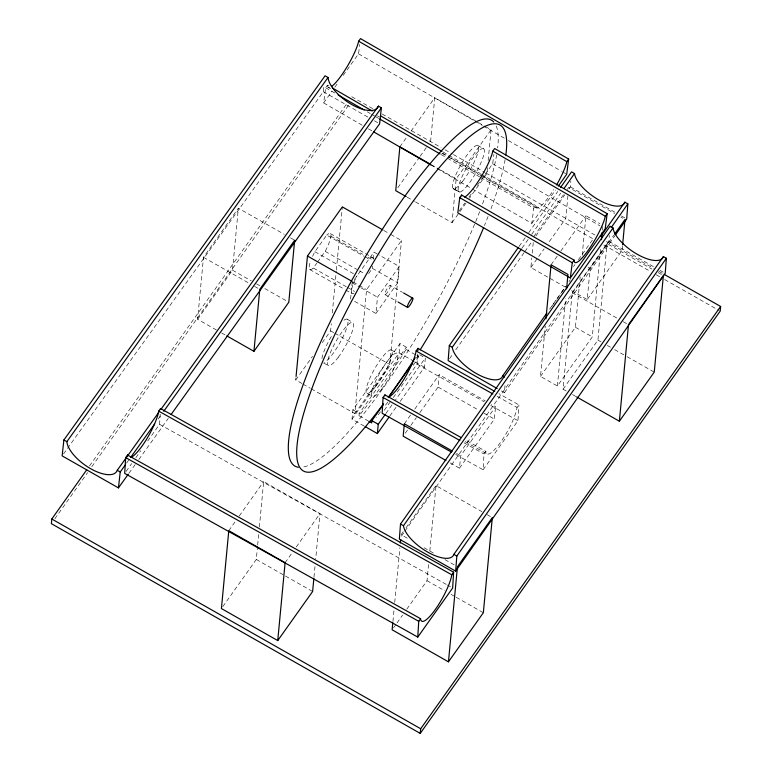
<?xml version="1.0" encoding="UTF-8"?>
<svg xmlns="http://www.w3.org/2000/svg" width="772" height="772" viewBox="0 0 772 772"><rect width="100%" height="100%" fill="white"/><g stroke="black" fill="none" stroke-linecap="round" stroke-linejoin="round"><path stroke-width="0.58" stroke-dasharray="3.86 2.9" d="M393.315 397.58L417.034 364.191L417.623 354.039M455.769 454.496L483.108 469.791L484.025 453.994L485.868 451.398A29.838 6.871 -60.9 0 0 500.729 442.086A29.838 6.871 -60.9 0 0 517.066 407.481L518.909 404.895L498.924 393.71M483.108 469.791L517.983 420.692L518.909 404.895M147.713 440.995L159.572 424.301L160.2 414.159M501.337 390.883L504.463 392.668L505.081 384.553M569.003 188.879L570.383 186.92L570.826 181.13M404.895 531.223L608.896 241.308L609.34 235.508M216.392 329.962L197.622 319.29L203.48 257.308L238.355 208.208L284.241 234.302M197.622 319.29L232.497 270.19L238.355 208.208M222.819 606.599L256.304 559.459L257.549 546.287M257.665 545.08L258.794 533.105M259.363 527.112L263.667 481.593L319.984 513.612L315.68 559.14M301.958 383.52L295.734 379.978L295.956 377.595M322.242 342.662L330.619 330.879L331.294 323.729M332.307 312.998L336.245 271.281M336.36 270.084L342.334 206.906M313.982 577.109L315.111 565.123M350.594 299.053L352.138 282.784L373.938 252.087L377.99 254.393M364.181 426.067L352.022 419.148L352.9 409.855L399.983 343.559L406.323 347.168L406.111 349.427A198.925 42.402 -60.4 0 1 359.019 415.722L367.79 420.701M311.299 388.827L354.869 413.599L366.584 289.635L401.469 240.536L390.053 234.041M368.659 273.626L372.393 268.367L372.615 266.041M373.272 259.064L373.938 252.087M359.019 415.722L359.231 413.454L406.323 347.168M354.647 301.36L375.935 313.461L377.479 297.191L399.278 266.504L379.004 254.972M354.869 413.599L389.744 364.5L401.469 240.536M375.935 313.461L397.734 282.774L399.278 266.504M352.022 419.148L399.105 352.862L399.983 343.559M430.602 141.565L434.742 97.745L477.511 122.053M392.929 621.479L394.048 609.591M394.724 602.459L399.896 547.763M413.194 365.359A198.925 42.402 -60.4 0 0 418.781 356.635L418.993 354.367L424.426 357.455M400.214 401.392L424.455 367.269L425.333 357.976L395.553 399.886M415.539 201.936L452.045 222.693L456.184 178.863L491.069 129.764L486.891 127.39M419.92 412.605L438.062 387.071L439.229 374.671L485.115 400.764M406.786 609.176L427.022 580.698L428.595 564.052M429.83 550.976L436.006 485.588L481.902 511.682M487.479 167.669L486.92 173.584L469.482 198.134M488.155 160.557L491.069 129.764M450.115 462.862L459.494 468.199L460.672 455.798L495.547 406.699L491.378 404.325M459.494 468.199L494.379 419.09L495.547 406.699M565.307 287.087L530.885 267.517L531.792 257.983M532.236 253.216L533.259 242.485M600.568 249.327L592.298 336.901L557.413 386L540.516 376.398L545.283 326.006M567.912 195.77L565.77 218.418L548.332 242.968M557.413 386L565.693 298.426M566.175 390.979L563.049 389.204L572.177 292.656L607.053 243.556L651.896 269.052M540.516 376.398L575.401 327.299L580.158 276.907M582.204 255.31L585.948 215.726L599.863 223.639M571.56 290.648L587.202 299.546L590.136 268.55L613.856 235.161M602.392 230.133L602.729 226.534M563.049 389.204L597.924 340.105L607.053 243.556M622.541 245.67L622.087 250.437L587.202 299.546M63.536 453.917L323.304 91.723L323.931 86.039M362.174 125.199L323.661 102.917L325.62 87.699L327.463 85.113L329.538 86.31M343.193 75.415L358.546 53.818L359.742 44.448M477.337 185.367L492.69 163.76L493.887 154.4M472.493 189.043L531.821 223.378L533.77 208.17L535.614 205.574A29.838 5.896 -59.9 0 0 553.756 189.623M519.054 246.451L525.269 237.612M528.723 232.71L557.731 191.485M522.026 248.14L528.241 239.31M531.696 234.398L560.704 193.174M449.526 358.681L452.981 353.769M455.741 349.851L524.111 252.685M524.796 251.701L532.4 240.903M535.855 235.991L564.853 194.776M549.606 309.167L565.49 286.595M568.945 281.683L570.325 279.725M551.961 306.195L556.101 300.298M556.795 299.324L560.935 293.428M561.62 292.453L565.77 286.557M401.43 536.154L404.2 532.217M504.463 392.668L614.956 235.624M323.661 102.917L332.037 91.135M334.826 87.207L338.31 82.295M89.465 465.979L346.879 103.612M54.851 518.745L87.632 472.589M91.82 466.703L348.529 105.31M126.087 471.431L131.674 463.576M135.853 457.69L140.736 450.809M312.573 256.391A20.719 4.42 -60.4 0 1 314.88 251.74L326.71 235.093L363.795 256.179M346.31 286.759L313.345 268.019L316.819 263.117M317.514 262.142L325.176 251.363A20.719 4.42 -60.4 0 0 326.71 235.093M399.867 146.844L407.539 136.036M411.032 131.134L434.742 97.745M397.821 187.721L419.447 157.276M420.142 156.291L426.414 147.462M295.734 379.978L312.477 356.413M228.782 530.692L235.759 520.878M239.252 515.966L263.667 481.593M459.205 210.901L464.783 203.046M468.971 197.15L472.454 192.238M452.045 222.693L465.998 203.046M416.224 358.266L418.993 354.367M384.244 410.347L389.831 402.492M385.855 413.541L392.089 404.76M285.1 562.72L292.077 552.897M296.265 547.001L319.984 513.612M389.831 416.012L396.065 407.24M531.821 223.378L555.531 189.989M533.819 236.531L563.811 194.303M567.304 189.391L568.694 187.422L614.589 213.516M404.354 423.78L410.627 414.94M414.815 409.044L439.229 374.671M405.271 433.227L408.06 429.3M410.849 425.372L416.436 417.517M530.885 267.517L544.144 248.864M551.063 264.825L557.345 255.986M560.829 251.074L585.948 215.726M573.538 266.572L574.937 264.613M578.421 259.701L593.774 238.094M403.225 531.744L401.131 534.687L409.469 539.435M406.014 527.816L436.006 485.588M393.537 627.839L396.325 623.911M397.02 622.927L402.598 615.072M126.531 463.161L128.644 460.228M158.125 419.119L160.933 415.201M128.982 473.217L135.293 464.406M138.806 459.514L168.296 418.395M453.511 188.783L459.716 192.064L453.067 188.484L458.703 191.688M323.613 362.975L328.689 365.783M497.091 396.297L517.066 407.481M417.034 364.191L484.333 401.855M490.645 405.387L517.983 420.692M466.944 440.802L485.868 451.398M465.072 441.623L487.151 453.984M464.049 442.81L484.025 453.994M159.572 424.301L446.341 584.452M447.393 585.041L450.549 586.797M478.553 122.651L485.849 126.801M570.383 186.92L615.226 212.416M621.479 215.977L625.658 218.351M620.842 217.077L622.927 218.264M608.896 241.308L654.781 267.401M660.002 270.364L663.129 272.14M351.762 96.732L372.722 108.649M382.15 114.015L441.034 147.491M445.029 149.768L452.363 153.937M453.415 154.535L484.855 172.407M485.897 173.005L594.971 235.026M606.416 241.53L653.575 268.347M658.815 271.319L663.003 273.703M658.159 272.613L663.37 275.575M442.491 153.223L449.825 157.391M450.877 157.99L482.317 175.862M483.359 176.46L593.398 239.03M603.878 244.985L649.985 271.204M656.277 274.784L660.465 277.167M664.663 279.551L719.157 310.527M323.304 91.723L368.147 117.228M374.401 120.779L378.579 123.153M431.152 164.629L439.5 169.377M440.542 169.965L456.184 178.863M588.052 267.363L590.136 268.55M407.201 197.188L414.496 201.338M572.177 292.656L618.063 318.749M623.274 321.712L627.443 324.086M575.401 327.299L592.298 336.901M597.924 340.105L601.05 341.88M607.313 345.441L610.44 347.217M614.608 349.591L626.082 356.114M627.125 356.703L654.241 372.123M383.829 230.51L389.02 233.453M330.368 233.607L364.365 252.936M365.388 253.515L372.606 257.616M330.927 236.213L362.608 254.22M367.887 257.221L372.287 259.73M364.828 256.767L368.948 259.112A20.719 4.42 -60.4 0 1 373.194 259.71M372.393 268.367L397.734 282.774M390.285 285.418A5.308 1.129 -60.4 0 1 386.965 293.003A5.308 1.129 -60.4 0 1 385.566 291.517A5.308 1.129 -60.4 0 1 390.285 285.418L402.579 292.405M325.176 251.363L356.847 269.38M359.491 270.875L364.77 273.877M572.428 394.54L576.607 396.914M290.504 237.853L294.672 240.227M314.88 251.74L354.483 274.263M384.929 294.547L397.213 301.534M353.103 281.963L366.584 289.635M352.138 282.784L360.244 287.387M361.257 287.966L377.479 297.191M347.342 287.348L354.551 291.449M309.688 269.505L344.717 289.423M345.75 290.011L351.926 293.524M406.111 349.427L415.857 354.975M416.832 355.525L418.781 356.635M399.105 352.862L414.313 361.508M415.326 362.087L424.455 367.269M391.327 349.967L396.953 353.161M232.497 270.19L251.267 280.863M256.487 283.826L260.656 286.2M264.825 288.574L288.815 302.209M438.062 387.071L478.736 410.202M483.947 413.165L494.379 419.09M203.48 257.308L250.408 283.99M254.577 286.364L258.755 288.738M330.619 330.879L333.726 332.645M334.768 333.234L389.744 364.5M366.99 393.315L372.615 396.518M456.493 453.425L460.672 455.798M221.603 332.935L225.781 335.299M352.9 409.855L359.231 413.454M303 384.109L310.257 388.239M487.113 514.644L492.324 517.607M424.069 547.734L433.459 553.07M444.933 559.594L454.322 564.93M427.022 580.698L444.749 590.783M451.002 594.343L455.181 596.708M456.223 597.306L483.34 612.727M256.304 559.459L284.463 575.468M285.505 576.066L312.621 591.487M477.762 145.397L483.832 148.89A24.868 5.298 -60.4 0 1 468.266 184.479A24.868 5.298 -60.4 0 1 461.695 177.502A24.868 5.298 -60.4 0 1 483.832 148.89M358.546 53.818L474.066 120.673M475.108 121.272L482.394 125.489M483.436 126.097L504.251 138.14M508.41 140.552L561.495 171.268M562.537 171.867L565.654 173.681M492.69 163.76L599.998 225.858M442.983 151.968L480.454 173.652M481.496 174.25L535.614 205.574M328.428 87.516L330.512 88.722M377.344 115.829L379.428 117.026M441.873 153.165L447.075 156.185M448.117 156.784L479.344 174.848M480.377 175.456L536.579 207.977M325.62 87.699L334.98 93.123M367.25 111.795L370.367 113.6M371.409 114.208L374.536 116.012M375.578 116.611L378.695 118.415M441.14 154.564L446.351 157.575M447.393 158.173L479.653 176.846M480.695 177.444L533.77 208.17M368.418 128.818L372.577 131.221M430.863 164.957L436.064 167.968M437.106 168.566L471.451 188.445M347.265 319.232L352.437 322.271M387.824 402.096A198.925 42.402 -60.4 0 1 383.935 407.298M380.519 411.775A198.925 42.402 -60.4 0 1 376.109 417.42M329.702 87.506A29.838 5.896 -59.9 0 1 327.463 85.113M313.345 268.019A20.719 4.42 -60.4 0 1 310.778 260.695M354.039 293.196A20.719 4.42 -60.4 0 1 357.118 275.758M496.261 125.981A198.925 42.402 -60.4 0 1 497.651 148.002M496.666 154.825A198.925 42.402 -60.4 0 1 482.153 205.034M479.634 211.673A198.925 42.402 -60.4 0 1 301.891 467.263M505.11 159.63A198.925 42.402 -60.4 0 1 490.596 209.839M488.078 216.478A198.925 42.402 -60.4 0 1 484.459 225.569M343.916 320.274A24.868 5.298 -60.4 0 1 343.588 335.637A24.868 5.298 -60.4 0 1 324.269 362.367M321.934 358.565A24.868 5.298 -60.4 0 1 332.828 334.006M462.64 181.275A24.868 5.298 -60.4 0 0 478.206 145.686A24.868 5.298 -60.4 0 0 456.069 174.298A24.868 5.298 -60.4 0 0 462.64 181.275M338.29 357.253A24.868 5.298 -60.4 0 0 352.891 322.435A24.868 5.298 -60.4 0 0 330.503 352.389A24.868 5.298 -60.4 0 0 338.29 357.253M381.638 389.223A24.868 5.298 -60.4 0 0 397.397 353.489A24.868 5.298 -60.4 0 0 375.327 381.812A24.868 5.298 -60.4 0 0 381.638 389.223M376.003 386.019A24.868 5.298 -60.4 0 0 391.761 350.285A24.868 5.298 -60.4 0 0 369.692 378.608A24.868 5.298 -60.4 0 0 376.003 386.019"/><path stroke-width="1.16" d="M460.633 437.28L384.919 394.897L383.076 397.493L382.159 413.29L451.562 452.141M417.826 350.652L417.961 348.394L494.727 391.356M453.618 572.197L451.784 574.793A29.838 6.823 -60.8 0 1 435.408 609.369A29.838 6.823 -60.8 0 1 420.586 618.71L127.505 455.036L125.672 457.622L124.697 473.4L417.768 637.074L452.653 587.974L453.618 572.197L160.547 408.523L158.704 411.119A29.838 6.823 -60.8 0 1 147.269 438.091A29.838 6.823 -60.8 0 1 131.076 457.362M417.768 637.074L418.742 621.306L420.586 618.71M400.504 524.053L399.346 539.117L455.663 571.135L665.213 273.327L666.371 258.263L663.399 256.574A29.838 12.024 35.1 0 1 637.286 254.306A29.838 12.024 35.1 0 1 613.026 227.933L610.054 226.244L400.504 524.053L403.476 525.742A29.838 12.024 35.1 0 0 427.736 552.115A29.838 12.024 35.1 0 0 453.849 554.383L456.821 556.072L455.663 571.135M518.359 247.426L449.304 345.576L448.146 360.64L497.158 388.519M560.491 187.557L571.541 171.857L574.513 173.546A29.838 12.024 35.1 0 0 598.773 199.919A29.838 12.024 35.1 0 0 624.886 202.187L627.858 203.876L626.7 218.939L615.651 234.649M86.676 469.907L51.801 519.006L51.357 523.657L420.238 733.4L720.199 311.126L720.643 306.474L664.055 274.301M253.94 351.318L259.797 289.326L294.672 240.227L288.815 302.209L253.94 351.318L226.823 335.897M296.072 376.408L307.449 256.014L342.334 206.906L382.796 229.911M277.746 640.586L285.1 562.72L228.782 530.692L221.419 608.558L277.746 640.586L312.621 591.487L313.866 578.305M382.989 405.059L371.911 420.653L371.689 422.921L368.765 421.261M365.195 426.636L377.363 433.555L378.241 424.262L385.17 414.516M392.813 622.666L392.137 629.798L448.455 661.826L483.34 612.727L492.324 517.607L457.449 566.706L448.455 661.826M400.34 543.005L400.678 539.445M420.238 733.4L420.682 728.749L720.643 306.474M545.958 318.807L551.063 264.825L567.96 274.427L566.6 288.825M601.475 239.725L602.16 232.526M622.647 244.483L625.011 219.451L614.551 234.177M619.366 421.222L628.495 324.684L663.37 275.575L654.241 372.123L619.366 421.222L576.607 396.914M171.104 414.477L379.621 123.752L381.387 107.829L378.415 106.14A29.838 12.941 35.6 0 1 351.81 104.558A29.838 12.941 35.6 0 1 328.042 77.499L325.07 75.801L63.902 439.953L62.127 455.876L118.444 487.894L128.277 474.191M118.444 487.894L120.22 471.972L125.132 465.12M607.159 213.661L605.316 216.256A29.838 5.896 -59.9 0 1 588.158 250.379A29.838 5.896 -59.9 0 1 574.127 260.174L461.608 195.055L459.765 197.651L457.806 212.86L570.325 277.978L605.2 228.879L607.159 213.661L494.64 148.542L492.806 151.138A29.838 5.896 -59.9 0 1 480.618 177.695A29.838 5.896 -59.9 0 1 464.676 197.101M331.477 86.57A29.838 5.896 -59.9 0 0 347.207 66.537A29.838 5.896 -59.9 0 0 358.652 41.196L360.495 38.6L568.655 159.061L566.696 174.279L558.33 186.062M570.325 277.978L572.284 262.76L574.127 260.174M504.627 377.035L502.649 375.906A29.838 12.024 35.1 0 1 476.536 373.638A29.838 12.024 35.1 0 1 452.276 347.265L521.341 249.124M564.158 188.271L574.513 173.546M502.649 375.906L546.846 313.094M600.712 236.541L624.886 202.187M611.289 227.431L627.858 203.876M403.476 525.742L613.026 227.933M453.849 554.383L663.399 256.574M456.821 556.072L666.371 258.263M412.759 363.139L388.528 397.262A29.838 6.871 -60.9 0 0 404.711 377.981A29.838 6.871 -60.9 0 0 416.118 350.98L417.961 348.394M556.583 184.933A29.838 5.896 -59.9 0 0 566.812 161.657L568.655 159.061M377.363 433.555L389.136 416.986M120.22 471.972L117.248 470.283A29.838 12.941 35.6 0 1 90.642 468.7A29.838 12.941 35.6 0 1 66.874 441.642L328.042 77.499M117.248 470.283L158.665 412.528M160.769 409.594L378.415 106.14M130.748 457.294L154.622 424.011M163.741 411.283L381.387 107.829M416.118 350.98L492.883 393.942M383.076 397.493L459.842 440.455M158.704 411.119L451.784 574.793M125.672 457.622L418.742 621.306M430.11 164.04L399.867 146.844L395.727 190.665L406.159 196.599M403.602 292.984L412.817 298.224A5.308 1.129 -60.4 0 1 409.498 305.818A5.308 1.129 -60.4 0 1 408.098 304.332A5.308 1.129 -60.4 0 1 412.817 298.224M398.236 302.113L407.452 307.352M307.449 256.014L352.061 281.375M449.304 345.576L452.276 347.265M452.324 451.051L404.354 423.78L403.177 436.17L445.936 460.488M371.911 420.653L378.241 424.262M63.902 439.953L66.874 441.642M51.801 519.006L420.682 728.749M358.652 41.196L566.812 161.657M492.806 151.138L605.316 216.256M332.664 88.124L372.21 111.014M380.538 115.829L441.941 151.37M338.107 94.927L364.123 109.991M379.737 119.023L440.108 153.956M373.619 131.829L430.863 164.957M459.765 197.651L572.284 262.76M461.666 195.914A29.838 5.896 -59.9 0 1 461.608 195.055M127.641 455.934A29.838 6.823 -60.8 0 1 127.505 455.036M298.426 467.272A198.925 42.402 -60.4 0 1 355.39 273.973A198.925 42.402 -60.4 0 1 493.762 121.995M383.53 403.824A198.925 42.402 -60.4 0 1 298.002 437.907A198.925 42.402 -60.4 0 1 416.735 196.349A198.925 42.402 -60.4 0 1 505.824 155.008M483.619 227.615A198.925 42.402 -60.4 0 1 420.18 349.832M415.211 357.735A198.925 42.402 -60.4 0 1 388.2 397.493M385.054 395.804A29.838 6.871 -60.9 0 1 384.919 394.897"/></g></svg>
